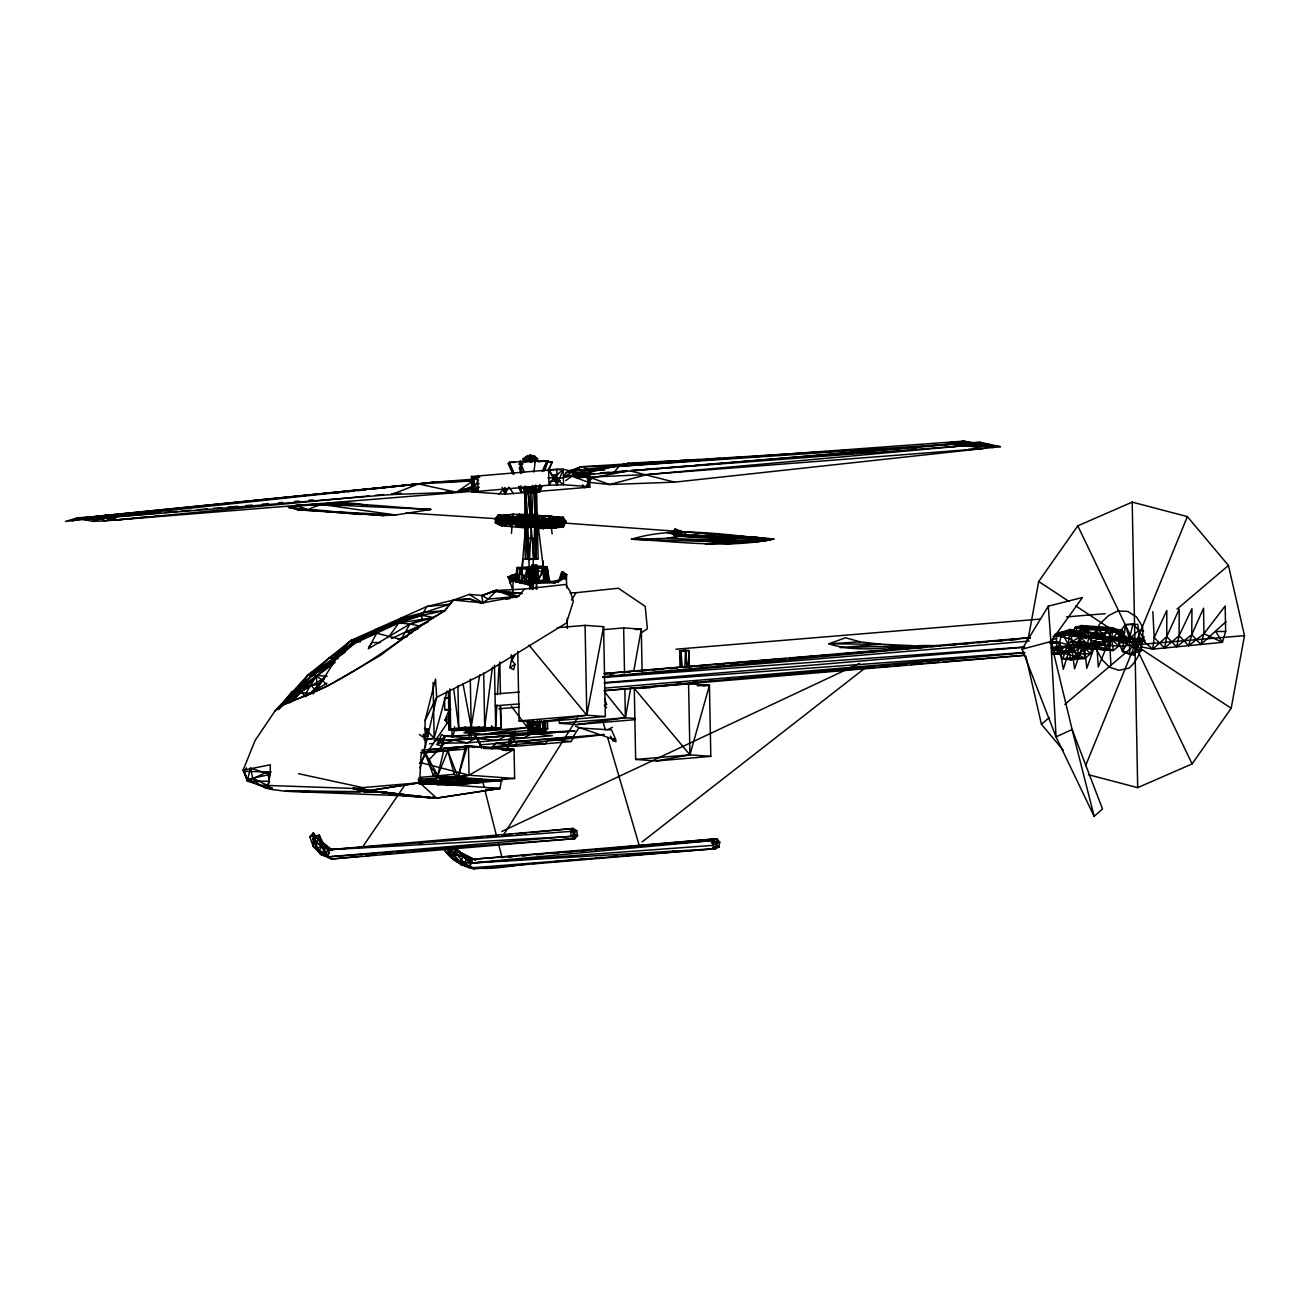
<?xml version="1.0" encoding="UTF-8"?>
<svg xmlns="http://www.w3.org/2000/svg" width="1310" height="1310" viewBox="0 0 1310 1310"><rect width="100%" height="100%" fill="white"/><g stroke="black" fill="none" stroke-linecap="round" stroke-linejoin="round"><path stroke-width="1.5" d="M500.666 706.057L501.091 728.082L499.568 729.146L479.034 730.882L449.15 729.916L449.199 691.336M524.655 486.37L525.261 559.239L535.921 559.321L535.954 485.666M521.527 574.648L525.326 529.076L527.341 524.95L525.752 520.971L520.84 518.17L516.664 520.889L498.651 523.001L495.884 519.055L498.488 514.666L513.176 518.318L521.609 524.115C536.281 524.36 551.215 520.692 566.051 521.38L561.155 526.44L509.639 524.344L503.875 515.288L500.502 516.32L495.409 522.674L500.485 525.343L500.207 515.976L497.767 515.632L495.409 522.674L501.894 525.768L500.207 515.976L495.311 518.957L495.409 522.674L501.894 525.768L526.063 527.979C536.592 519.366 551.166 522.985 563.12 517.286L564.626 521.986L563.365 527.062C547.678 523.312 531.631 528.732 515.812 526.211L515.632 516.811L532.679 515.387L563.12 517.286L566.051 521.38L563.365 527.062L556.095 527.652L553.197 523.001L506.806 519.693L555.948 527.553L561.712 526.44L561.597 520.529L550.331 518.596L535.2 519.071L524.983 521.298L503.089 519.562L496.506 520.889L495.311 518.957L497.767 515.632L513.323 514.322L537.493 514.65L524.606 515.076L535.266 515.158M1176.609 646.862L1179.115 635.661L1191.953 608.659L1191.756 634.679L1200.762 644.471L1203.939 633.729L1203.562 608.184L1191.756 634.679L1176.609 646.862L1166.735 636.627L1166.817 610.493L1154.192 637.626L1152.735 649.138L1141.207 646.878L1140.65 638.772L1152.735 649.138L1222.443 642.342L1225.636 631.502L1225.178 605.99L1203.939 633.729L1188.661 645.666L1179.115 635.661L1179.213 609.15L1166.735 636.627L1164.639 648.008L1154.192 637.626L1152.849 611.639M527.684 487.107L530.779 522.919L530.992 486.583M531.123 462.365L531.156 458.32L534.66 456.257L537.591 458.778L534.971 461.939L525.916 456.993L523.067 459.008L524.442 462.086L534.66 456.257L535.97 461.104L524.442 462.086L525.916 456.993L530.255 455.094L534.66 456.257L526.8 456.388L523.067 459.008L525.457 461.251L531.156 458.32L535.97 461.104M532.089 488.532L532.073 492.625L521.298 492.347L518.842 486.943M511.195 654.738L512.046 660.6L514.994 664.285L513.651 669.737L509.917 667.674L512.079 656.539M512.538 597.622L513.16 580.887L515.894 573.993L508.182 577.006L512.603 589.484M536.216 589.074L536.51 564.839L532.024 565.068L532.433 589.598M362.068 856.118L331.594 859.016L313.106 846.194L313.27 833.029L309.799 836.73L313.106 846.194L320.721 854.366L331.594 859.016L574.893 838.629L577.514 835.731L576.646 830.671L573.174 828.493L328.695 849.731L314.433 842.084L313.27 833.029L319.231 840.136L332.445 850.026M530.599 832.505L573.174 828.493L574.893 838.629L328.106 856.838L319.231 840.136L319.296 835.223L309.799 836.73M680.725 667.199L680.971 650.988L679.677 650.644L680.005 667.003M688.7 666.79L688.945 650.579L685.523 650.333L679.677 650.644L681.478 666.79M525.326 529.076L523.673 523.787L533.006 514.945L557.864 517.172L558.961 527.308L564.626 521.986L561.99 517.777L555.915 518.121L561.712 526.44L539.966 528.438L538.082 525.49L528.11 527.095L515.632 516.811L535.2 519.071L538.082 525.49L543.29 567.033L546.303 570.652L544.714 575.139L542.7 572.503L529.764 566.51L521.789 580.69L549.512 580.903L515.894 582.033L516.795 568.147L517.712 567.525C527.324 568.655 537.297 564.495 547.203 567.066L549.512 580.903L548.693 581.591L526.784 582.819L515.894 582.033L521.789 580.69L522.805 558.78M525.703 486.452L529.486 559.534L533.907 558.502L535.462 485.453M1071.416 635.301L1071.514 631.371L1103.446 628.751M519.579 582.573L519.955 568.622L516.795 568.147L519.579 582.573L545.812 580.363L547.203 567.066L516.795 568.147M545.55 721.106L545.746 730.931L544.485 730.489L544.747 720.811M532.4 569.621L527.963 570.439L531.385 577.972L532.4 569.621L527.963 570.439L525.883 575.991L531.385 577.972L531.09 588.763M513.323 514.322L513.176 518.318L509.639 524.344L499.503 524.901L497.391 519.513L497.767 515.632L500.502 516.32L513.323 514.322L513.815 524.098L509.836 521.134L519.546 514.191L525.752 520.971L535.397 520.152L552.018 525.785L554.048 521.478L551.657 516.271L515.632 516.811L532.859 524.77L544.96 516.255L545.14 525.654L537.739 525.261L537.558 515.714L530.255 524.721L531.074 519.841L528.683 514.633L521.609 524.115L519.546 514.191L513.815 524.098L509.459 514.814L504.284 515.993L498.651 523.001L513.176 518.318L520.84 518.17M684.819 667.347L685.523 650.333L680.971 650.988L682.248 667.314M454.505 726.739L454.586 730.734L495.655 727.279L496.883 704.878M497.44 694.709L499.11 664.186M1084.402 634.171L1084.598 630.274L1087.611 632.91M529.486 559.534L533.596 486.337M508.182 577.006L517.827 579.266L513.16 580.887L508.182 577.006L517.827 579.266L516.648 582L528.258 584.751L520.84 581.165L536.985 583.212L555.194 582.721L549.545 582.131L559.501 579.97L562.989 572.192L566.428 579.626L566.706 574.451L561.695 571.88L558.535 581.706L516.648 582L508.182 577.006L515.894 573.993L517.827 579.266L528.258 584.751L547.105 580.281L555.194 582.721L564.626 577.464L566.706 574.451L558.535 581.706L562.989 572.192L565.773 575.467L561.974 578.087L566.428 579.626L566.788 587.928M500.207 515.976L495.311 518.957L497.292 523.017L500.485 525.343L497.767 515.632L499.503 524.901L504.399 521.904L498.488 514.666L504.399 521.904L509.639 524.344L509.836 521.134M516.697 581.345L517.712 567.525L547.203 567.066L548.693 581.591L516.697 581.345L522.035 568.376L546.286 567.688L548.693 581.591M511.457 533.465L512.194 523.705L511.064 518.809L514.191 519.022L512.194 523.705M332.2 850.599L328.695 849.731L570.538 831.392L577.514 835.731L328.106 856.838L328.695 849.731C325.928 842.019 315.988 840.562 313.27 833.029M527.963 721.401L528.159 731.226L537.198 731.651L542.864 731.389L543.716 721.401M584.833 474.875L589.516 471.764L588.239 486.518L589.811 487.124L589.516 471.764L576.056 473.041M448.429 691.876L449.15 729.916L458.746 727.836L491.496 730.178L491.839 726.117M509.066 740.166L510.13 743.376L512.374 733.551L509.574 735.974M1097.387 633.074L1097.764 629.193L1109.554 639.673L1110.913 665.66M1066.635 646.403L1065.931 653.281L1053.846 654.296M1132.904 624.018L1129.417 638.936L1129.711 654.476L1134.558 654.82L1122.572 651.43L1123.472 642.899L1118.625 642.555L1119.722 631.977L1125.372 624.657L1137.735 624.362L1141.567 650.579L1129.711 654.476L1122.572 651.43L1118.625 642.555L1124.57 632.321L1125.372 624.657L1132.904 624.018L1138.799 630.372L1145.153 641.065L1129.417 638.936L1119.722 631.977L1124.57 632.321L1123.472 638.117L1119.722 631.977M542.979 560.893L543.601 582.246L521.789 580.69M1091.656 642.293L1092.622 645.453L1090.542 653.723L1084.958 658.504L1070.516 659.831L1068.207 644.847L1069.926 629.504L1082.666 633.205M532.4 485.453L531.729 491.168L530.239 491.921L525.588 492.658L522.526 487.517M533.94 472.091L535.282 460.661L552.296 461.873L548.399 471.207M1113.402 650.481L1087.251 643.849L1080.095 637.037L1081.471 625.558L1112.96 627.801L1118.462 631.289L1120.738 638.51L1118.74 646.092L1113.402 650.481L1075.707 647.386L1071.564 641.703L1071.416 633.827L1075.33 627.457L1081.471 625.558L1118.462 631.289L1111.584 639.28L1107.212 649.629L1081.896 648.237L1080.095 637.037L1075.33 627.457L1112.96 627.801L1111.584 639.28L1113.402 650.481L1075.707 647.386L1080.095 637.037L1086.956 629.046L1118.462 631.289L1080.095 637.037L1071.564 641.703L1107.212 649.629L1103.069 643.947L1102.922 636.07L1106.819 629.684L1112.96 627.801M515.894 582.033L517.712 567.525M1107.228 628.456L1111.011 628.161L1123.112 638.543L1122.539 630.421L1111.011 628.161L1109.554 639.673L1098.271 666.905L1096.732 642.85M464.853 727.066L465.525 731.095L484.716 726.919L492.429 667.134M447.987 848.454L452.818 853.694L472.337 859.311L716.914 838.76L715.587 848.683L474.024 868.857C461.333 866.549 450.46 858.82 443.288 848.192C462.348 878.322 499.372 866.598 528.683 863.978M716.914 838.76L713.508 840.447L712.837 845.408L715.587 848.683L718.993 846.997L719.665 842.035L716.914 838.76L639.902 845.621M328.106 856.838L320.721 854.366L319.132 850.403L322.014 846.26L326.468 846.063L328.04 850.026L325.175 854.169L313.106 846.194L314.547 835.976L318.035 838.154L325.175 854.169L331.594 859.016M531.385 577.972L533.35 572.224L527.963 570.439L527.226 575.679L523.984 582.23L520.84 581.165L547.105 580.281L536.985 583.212M479.624 726.837L479.034 730.882L471.207 727.132L458.746 727.836L453.735 689.273M1095.7 643.144L1095.799 648.466L1102.07 659.618L1109.57 667.298L1119.051 670.343L1128.86 668.215C1140.928 657.931 1144.121 641.605 1142.451 626.458L1136.441 616.912L1127.763 611.426L1117.905 610.951L1108.587 615.585L1099.368 624.362L1096.65 632.714M541.194 720.516L539.671 730.26L531.385 731.586L530.042 721.63M479.706 674.928L471.207 727.132L501.091 728.082L500.191 705.779M501.714 778.549L499.994 788.473L436.574 798.15L406.755 795.89L285.04 791.24L272.742 789.553L266.241 788.227L247.606 779.679L243.103 770.231L254.992 740.69L275.018 710.921L308.079 674.896L350.916 640.475L426.798 606.546L453.44 600.095L469.324 594.396L481.998 595.51L496.637 590.466L524.426 589.042L565.576 584.473L570.341 591.661L573.322 601.274L566.526 622.954L484.307 673.389L436.672 697.297L425.046 720.566L425.242 746.995L421.05 754.724L419.658 782.758L436.59 798.101L499.978 788.456L419.675 782.741L352.947 788.44L259.74 785.165L247.361 781.087L243.103 770.231L270.335 764.762L270.204 774.456L267.928 785.623L272.742 789.553L259.74 785.165L252.699 778.14L250.472 768.102L270.204 774.456L252.699 778.14L247.606 779.679L247.361 781.087L269.631 781.251L266.241 788.227L272.3 787.883M630.814 687.553L625.378 717.749L577.055 724.577L559.419 723.317L559.337 719.223M633.696 671.441L641.294 629.16L623.658 627.916L603.664 629.602M1028.252 638.412L1038.683 581.493L1077.786 525.85L1132.2 502.107L1187.351 516.615L1228.453 565.478L1244.5 635.628L1231.187 708.268L1192.1 763.91L1137.686 787.654L1088.43 774.701M543.601 582.246L546.286 567.688L535.577 582.688L529.813 580.248L529.764 566.51M539.032 721.728L537.198 731.651L533.563 730.374L528.159 731.226L545.746 730.931L529.011 730.751L528.519 721.106M557.192 627.719L585.079 625.361L603.599 626.688L586.814 715.211L537.608 722.236L519.087 720.926L517.761 651.496M501.894 525.768L498.766 516.484L506.217 526.08L507.412 519.874L506.037 516.533L498.766 516.484L496.506 520.889L497.292 523.017L506.217 526.08L506.037 516.533L527.93 517.696L544.96 516.255L537.739 525.261L552.018 525.785M278.572 709.66L312.697 675.223L356.582 641.36L329.498 657.685L275.018 710.921L281.683 705.5L315.841 691.156L317.069 684.819L316.25 676.14L354.486 643.456L398.764 622.954L421.918 615.34L444.958 610.591L453.44 600.095L469.504 598.932L481.998 603.288M681.527 535.692L682.33 531.696L675.076 528.962L672.226 533.088L675.223 536.707L681.527 535.692L666.823 538.361L631.486 539.229C678.072 525.015 726.395 535.856 773.735 539.016C726.952 548.874 678.629 541.456 631.486 539.229L740.248 542.504L759.554 541.374L737.415 542.373M528.536 721.548L527.324 727.443L484.307 734.222L463.969 732.781L527.324 727.443L547.645 728.884L547.498 720.729M518.94 486.321L521.167 491.839L532.073 492.625L539.818 491.741L541.063 486.01M544.387 470.732L546.041 463.101L543.814 470.88M425.242 746.995L436.672 697.297L435.526 679.12L425.046 720.566M503.089 749.942L513.225 749.091L467.392 745.881L464.379 749.173L443.632 751.056L437.638 775.798L435.493 779.696L418.873 781.104C446.022 788.522 474.662 782.086 502.238 780.613L437.638 775.798L420.674 777.338M247.606 779.679L250.472 768.102M530.288 461.759L531.156 458.32L526.8 456.388L525.457 461.251M338.078 658.684L329.498 657.685L335.376 659.798L312.173 675.518L352.701 641.966L376.625 633.205L389.119 636.431L398.764 622.954L399.861 618.631L424.342 612.49L449.297 604.287L453.44 600.095L469.504 598.932L482.047 603.32M452.638 737.268L454.701 729.441M1081.471 625.558L1086.956 629.046L1089.249 636.267L1087.251 643.849L1081.896 648.237M481.425 746.716L477.708 738.234L444.974 736.236L443.861 740.346L440.799 740.707L444.974 736.236L574.779 730.947L440.799 740.707M447.152 691.009L434.15 738.136L424.26 739.626M697.247 685.785L709.447 685.277L689.944 754.871L656.506 760.946L635.645 759.456L634.286 688.389L688.585 683.804L709.447 685.277L710.806 756.361L656.506 760.946M1052.257 654.165L1065.931 653.281L1074.184 651.316L1083.075 646.256L1084.958 658.504L1078.507 657.554L1070.516 659.831L1062.639 658.668L1057.383 651.021L1062.132 631.993L1069.926 629.504L1080.996 633.893M1188.661 645.666L1191.756 634.679M533.006 514.945L530.255 524.721L535.397 520.152L533.006 514.945L541.881 522.117L551.657 516.271L563.185 522.133L561.155 526.44L558.961 527.308L561.99 517.777L557.864 517.172L545.14 525.654M539.917 484.487L537.689 492.265L521.167 491.839L520.938 485.732M1136.883 644.553L1139.094 636.775M506.577 488.679L504.989 494.197L471.813 491.905L471.518 476.529L556.783 469.291L563.284 469.406L585.75 473.892M474.58 747.47L467.392 745.881L458.074 777.272L439.898 779.335L423.621 749.942M1070.09 646.894L1063.311 669.344L1059.332 646.207M587.273 478.854L589.516 471.764M419.97 768.004L424.866 752.546L430.81 751.236M313.106 846.194L314.433 842.084L319.231 840.136M329.465 853.612L328.04 850.026L321.392 846.424L313.286 838.891L314.547 835.976L316.578 848.356L321.392 846.424L322.719 842.314L319.296 835.223L318.035 838.154L313.286 838.891L316.578 848.356L320.721 854.366L325.175 854.169M506.315 750.876L512.39 732.437M441.65 746.012L444.974 736.236L441.552 734.55L437.098 744.538L441.65 746.012L443.124 742.246M519.038 486.731L521.298 492.347L530.239 491.921L537.46 491.316L539.442 485.617M544.731 470.405L548.038 460.907L537.935 461.759M1082.633 645.814L1074.56 668.837L1071.727 647.107M1095.946 642.67L1086.776 668.313L1084.402 646.026M1140.306 640.721L1136.72 650.235L1129.711 654.476M590.286 476.512L588.108 482.227L570.014 475.448L563.971 476.856L565.871 472.714L581.198 466.753L826.626 451.557M468.98 747.306L465.672 746.422L449.068 747.83L437.638 775.798L433.594 776.175L424.866 752.546L420.919 752.333M538.606 580.117L544.059 566.591L519.955 568.622L526.784 582.819L538.606 580.117L537.673 566.379L526.342 568.818L519.955 568.622M1071.94 640.279L1068.207 644.847L1062.639 658.668L1078.507 657.554L1083.075 646.256L1090.542 653.723L1077.295 653.985L1070.516 659.831M1085.613 765.597L1187.351 516.615M513.815 520.496L526.063 527.979L537.526 525.867L540.244 522.002L546.139 518.842L557.913 526.751L561.597 520.529L557.798 520.856L546.319 528.372L550.331 518.596L555.915 518.121L556.095 527.652L539.966 528.438C534.513 521.495 524.36 522.936 517.843 517.385L513.815 520.496L510.54 526.374L507.412 519.874L510.36 516.844L518.023 526.915L528.11 527.095L532.859 524.77L532.679 515.387M504.284 515.993L499.503 524.901L503.875 515.288L504.399 521.904M530.239 491.921L539.818 491.741L542.16 486.141M449.428 709.447L444.925 720.074L449.281 724.807M507.265 749.091L515.076 730.947M478.003 480.131L476.103 484.274L479.133 483.57M535.561 485.24L532.073 492.625L529.289 487.287M543.421 468.636L545.173 464.935M675.78 460.727L628.931 463.167L572.077 476.382L575.024 470.175L581.198 466.753L618.926 466.327L969.171 442.845L980.24 442.322L1000.381 446.661L674.535 482.162L609.608 484.536L588.108 482.227L592.578 477.659L627.343 471.076L563.971 476.856L575.024 470.175L618.926 466.327L963.571 441.142L973.477 442.813L980.24 442.322L978.832 444.45L647.156 474.564L577.153 477.675L569.834 470.421L604.581 470.126M558.961 527.308L557.864 517.172L563.185 522.133L563.12 517.286M419.38 734.55L423.719 737.465L428.272 729.179L424.604 728.737M512.046 660.6L514.945 654.771M524.59 487.369L525.294 491.381L537.46 491.316L540.08 486.125M547.924 470.536L552.296 461.873L546.172 462.021M532.941 523.476L535.2 519.071L542.848 524.802L543.388 528.732L561.597 520.529L555.948 527.553L550.511 528.126L550.331 518.596M508.64 487.156L504.989 494.197L589.811 487.124L586.602 484.815M534.611 485.83L531.729 491.168L530.255 487.435M542.274 471.584L548.038 460.907M550.511 528.126L555.915 518.121M246.378 767.84L244.495 771.312L247.361 781.087L267.404 771.967L271.285 771.917M566.051 521.38L556.095 527.652L561.99 517.777L556.095 527.652L561.548 524.819L563.365 527.062M1143.646 630.716L1138.799 630.372L1129.417 638.936L1122.572 651.43L1127.402 651.774M474.024 868.857L464.493 863.094L450.837 857.297L452.818 853.694L456.764 850.436L475.71 860.244L451.164 848.127M456.306 848.159L458.713 850.779L456.748 854.382L452.801 857.641L447.561 848.094M466.163 855.659L467.031 858.541L464.493 863.094L461.087 864.78L460.219 861.898L462.758 857.346L466.163 855.659L472.108 860.997M529.813 580.248L537.673 566.379M278.097 709.218L291.819 691.844L299.63 689.813L304.346 695.79L316.25 676.14L322.669 680.267L327.369 686.112L380.571 655.327L419.626 625.902L444.958 610.591L449.297 604.287L426.798 606.546L421.918 615.34L399.321 620.793L375.397 629.553L376.625 633.205L368.339 648.794L409.883 624.084L421.885 619.433L433.594 617.518L444.958 610.591L424.342 612.49L399.321 620.793L352.701 641.966M506.806 519.693L553.197 523.591L555.8 519.202L564.626 521.986L537.526 525.867L543.388 528.732L546.581 521.969L546.139 518.842L555.8 519.202M571.553 600.062L576.023 592.709L618.353 588.223L645.208 606.383L647.369 628.702L640.705 633.238M1094.161 816.376L1072.12 729.523L1056.04 736.875L1022.095 649.203L1048.295 606.17L1082.469 597.491L1050.882 641.523L1056.04 736.875L1094.161 816.376L1102.496 808.958L1072.12 729.523L1050.882 641.523L1048.295 606.17M275.018 710.921L281.683 705.5L292.965 700.572L301.709 691.172L311.06 685.032L315.841 691.156L335.376 659.798M565.691 480.623L576.4 473.057L589.68 478.69L587.617 474.269L588.239 486.518L563.578 484.766L563.284 469.406L553.95 477.266L548.972 485.191L471.813 491.905M503.482 835.076L577.563 717.798M573.633 736.007L578.791 727.934L611.524 729.932L615.995 740.117L575.368 726.264M1052.438 654.492L1057.907 645.994M535.2 519.071L539.966 528.438L546.139 518.842L546.319 528.372M461.087 864.78L452.818 853.694L460.219 861.898L469.815 863.159L715.587 848.683L470.65 867.924L469.815 863.159L472.337 859.311L713.508 840.447L718.993 846.997L712.918 847.537M570.963 741.591L574.255 736.597L495.95 743.196L492.724 746.536L515.321 746.291L570.963 741.591L548.153 738.791L545.517 743.736L517.155 741.411L515.321 746.291L495.95 743.196M362.133 847.619L404.708 785.361M419.658 763.484L449.576 719.73M435.117 772.114L433.217 774.898L436.623 776.502L435.117 772.114L430.662 767.251L429.402 759.423L444.794 743.13L454.111 740.216L532.417 733.616L552.296 735.712L467.392 742.868L444.794 743.13M513.16 580.887L511.702 575.303L513.16 580.887L509.574 582.803L515.894 573.993M693.792 535.626L675.223 536.707L678.089 532.581L682.33 531.696L773.735 539.016L765.269 540.899L705.206 543.83L723.317 543.011M345.005 652.282L308.079 674.896L295.421 692.45L334.983 662.451M368.781 647.206L372.22 642.473L380.195 642.653M308.079 674.896L316.25 676.14L278.244 708.366L295.716 690.828L308.079 674.896L327.14 676.238M599.816 473.221L614.095 472.402L618.926 466.327M524.426 589.042L518.514 596.279L482.719 602.878L453.44 600.095M527.93 517.696L524.983 521.298L526.063 527.979L538.082 525.49L527.93 517.696L528.11 527.095L526.063 527.979M1053.535 650.038L1061.591 649.367L1063.753 646.812M516.664 520.889L513.815 524.098L524.36 514.322L531.074 519.841L527.341 524.95L523.673 523.787L528.683 514.633L535.397 520.152M573.174 828.493L570.538 831.392L571.406 836.451L574.893 838.629M576.646 830.671L570.538 831.31L576.646 830.671L571.406 836.451L328.695 849.731M513.127 474.351L508.231 463.56L509.295 462.381L535.282 460.661L531.663 461.841M290.001 702.897L317.331 675.534M477.822 488.041L456.437 492.183L418.529 483.963L98.741 516.107L72.279 520.578L77.552 517.827L104.8 515.927L96.662 516.713L92.322 521.364L77.552 517.827L65.5 521.413L418.529 483.963L473.107 480.868L456.437 492.183L391.51 494.541L83.627 519.464L98.741 516.107L436.508 481.982L474.302 479.149M437.098 744.538L444.974 736.236M479.28 487.124L474.351 492.298L471.518 476.529L479.738 477.331M499.012 494.05L505.169 487.598M301.709 691.172L316.25 676.14L295.716 690.828M482.719 602.878L481.998 595.51L488.253 599.096L518.514 596.279L496.637 590.466L488.253 599.096L482.719 602.878L469.324 594.396M1068.731 634.236L1071.514 631.371L1076.181 635.35M305.214 696.691L310.061 693.481L324.29 679.12M304.559 509.623L288.527 507.314L295.847 505.48L321.687 504.481L395.571 515.01L297.861 509.819L383.273 515.55L395.571 515.01L430.826 509.426C383.863 507.085 335.245 499.044 288.527 507.314L297.861 509.819L302.364 507.592M450.231 714.851L444.925 720.074L450.263 719.616M1080.586 634.138L1084.598 630.274M1226.094 621.628L1200.762 644.471M1054.255 636.431L1058.464 632.517L1071.514 631.371M1093.637 633.025L1097.764 629.193M1152.735 649.138L1166.735 636.627M1100.924 637.037L1111.011 628.161M724.528 544.19L773.735 539.016L764.467 539.573L687.783 535.462L682.33 531.696L677.27 530.583L672.226 533.088L677.368 536.052L682.33 531.696L686.325 532.433M281.683 705.5L299.63 689.813L292.965 700.572C345.201 682.526 388.284 647.68 433.594 617.518L421.918 615.34L421.885 619.433L398.764 622.954L350.916 640.475L332.429 658.733L354.486 643.456L350.916 640.475L360.365 641.949M1164.639 648.008L1179.115 635.661M286.694 703.503L299.024 693.039L325.486 677.237M1063.262 750.237L1041.417 724.266L1049.212 717.651M1064.801 704.42L1144.285 636.938M1177.019 609.15L1228.453 565.478M322.669 680.267L317.069 684.819L311.06 685.032M1000.381 446.661L978.832 444.45L948.604 444.286L951.306 442.191L967.026 445.531L993.602 447.496L963.571 441.142L960.951 443.238L614.095 472.402M642.129 841.904L863.765 669.066M542.848 524.802L546.581 521.969L553.197 523.591M472.566 738.414L475.89 735.876L481.556 748.026L475.89 735.876M537.739 525.261L541.881 522.117L537.558 515.714M1070.745 647.942L1090.935 644.029L1104.854 633.582L1105.083 645.044L1070.745 647.942L1056.597 646.927L1056.384 635.481L1066.487 635.088M675.223 536.707L682.33 531.696L532.073 520.692M558.535 581.706L564.626 577.464L561.974 578.087L562.989 572.192L566.428 579.626M509.917 667.674L514.994 664.285M544.96 516.255L528.11 527.095L517.843 517.385L518.023 526.915L510.36 516.844L510.54 526.374L506.037 516.533L497.292 523.017M425.603 730.849L428.272 729.179M310.061 693.481L326.878 683.149M312.697 675.223L334.705 661.959M517.827 579.266L514.257 581.411L512.554 578.84M495.884 519.055L500.502 516.32L500.617 522.215L495.884 519.055L501.255 518.613M360.07 791.862L285.04 791.24L379.081 791.617M437.131 785.001L514.633 778.451L514.077 749.467L469.046 775.209L436.721 783.969M1070.581 647.14L1078.507 657.554L1057.383 651.021L1068.207 644.847L1079.833 643.865L1077.295 653.985L1084.958 658.504M1091.263 643.095L1103.069 643.947L1111.584 639.28L1120.738 638.51L1089.249 636.267M586.274 474.973L583.572 476.414L583.556 471.387L576.4 473.057M546.303 570.652L542.7 572.503L541.554 568.278L526.342 568.818L526.784 582.819L534.251 568.704L535.577 582.688M525.883 575.991L533.35 572.224L531.516 574.5L525.883 575.991L531.516 574.5L540.719 581.673L547.105 580.281M711.526 842.641L719.665 842.035L712.837 845.408L469.815 863.159L453.981 847.57M607.594 729.719L612.425 727.361M532.417 733.616L523.05 738.185L506.315 735.811L497.603 740.33L475.317 738.431L467.392 742.868L454.111 740.216M501.812 831.49L859.507 663.45M391.461 638.494L428.55 621.66M518.842 596.017L515.387 597.589L495.868 590.417L481.998 595.51L495.868 590.417L522.019 593.446M577.153 477.675L592.447 470.814L615.487 465.983M315.841 691.156L327.369 686.112M747.404 539.425L752.775 537.1L770.182 539.982L757.966 537.395L729.883 536.625M1099.467 635.841L1104.854 633.582L1090.722 632.583L1054.288 635.448M418.529 483.963L391.51 494.541L401.204 493.215M581.198 466.753L565.871 472.714L575.024 470.175M367.095 505.3C347.396 502.058 326.436 500.043 308.112 509.688L288.527 507.314L292.474 507.199M425.275 736.875L428.386 735.712L426.782 732.192M510.13 743.376L514.814 741.624L512.374 733.551L509.967 743.163L514.814 741.624L512.243 734.926M114.412 517.434L102.147 518.482L92.322 521.364L104.866 520.954L114.412 517.434L86.935 517.172L72.279 520.578M448.495 491.905L456.437 492.183L475.317 485.29M1118.625 642.555L1129.417 638.936L1136.72 650.235L1141.567 650.579M508.804 739.544L511.817 738.611L514.814 741.624M1051.16 640.033L1056.941 638.248M1064.637 635.874L1070.401 634.089L1065.538 632.501L1057.481 633.172M477.708 475.825L478.003 491.184L474.351 492.298L474.056 476.922L478.51 480.099M96.662 516.713L85.527 519.906L86.935 517.172L119.112 514.486L98.741 516.107L104.751 515.829M433.594 617.518L409.883 624.084L398.764 622.954M456.437 492.183L473.238 487.729M1022.095 649.203L1050.882 641.523M417.841 628.882L406.296 631.764L411.651 633.025M397.667 638.969L407.344 636.627M528.831 515.387L533.268 514.355M525.212 486.239L527.471 558.715L535.921 559.321L538.132 558.797L525.261 559.239L538.132 558.797L536.51 485.535M421.1 752.89L447.676 750.466L467.392 745.881M1051.209 647.893L1056.908 646.6M447.463 785.329L481.703 782.365L458.074 777.272L454.341 774.275L447.676 750.466L453.08 749.255M462.086 747.224L465.672 746.422L458.074 777.272L447.676 750.466M572.077 476.382L591.432 473.549M436.738 749.926L444.663 748.19L454.423 748.337M308.603 790.569L303.249 791.731L299.515 790.7M496.637 590.466L492.233 591.416L522.068 593.545M623.167 464.379L628.931 463.167M963.571 441.142L948.604 444.286L973.477 442.813L951.306 442.191M559.19 526.817L561.155 526.44L557.864 517.172M363.885 513.782L360.348 514.453L312.533 510.31M506.184 599.309L509.852 598.621M763.714 538.115L687.783 535.462L701.947 533.399L763.714 538.115L764.467 539.573L754.249 541.325L666.823 538.361L740.248 542.504L736.253 541.75M1055.975 634.122L1065.538 632.501L1061.329 635.808L1053.273 636.48M296.142 506.331L292.081 506.086L309.422 505.234L295.847 505.48L308.112 509.688L383.273 515.55L389.561 514.552L385.418 514.895M1120.738 638.51L1087.251 643.849L1118.74 646.092L1111.584 639.28L1106.819 629.684L1075.33 627.457L1111.584 639.28M563.971 476.856L593.708 473.581M519.087 463.953L522.674 463.445M484.209 748.174L604.008 734.664M335.229 493.133L339.274 492.691M347.379 491.79L351.424 491.348M357.499 490.677L365.605 489.793M369.666 489.334L377.755 488.45M381.816 488.008L436.508 481.982L473.107 480.868M860.031 641.818L828.87 643.832L880.582 644.209L840.07 647.631L912.481 645.633L880.582 644.209L860.031 641.818L845.507 637.757L828.87 643.832C864.797 655.36 903.31 642.964 940.253 646.026M1052.421 653.641L1074.184 651.316L1074.085 646.158M118.948 514.617L110.793 515.452L118.932 514.846M123.009 514.191L131.147 513.356M135.225 512.931L145.41 511.883M149.471 511.473L157.626 510.638M161.687 510.212L182.041 508.133M186.118 507.707L196.303 506.659M200.364 506.25L208.519 505.414M212.58 504.989L436.508 481.982L444.516 482.096M502.86 749.746L506.839 749.353M135.503 518.056L104.866 520.954L99.937 518.4M139.581 517.646L147.719 516.811M155.841 515.993L159.918 515.583M445.826 785.378L455.831 784.395M369.354 495.9L117.212 519.906L100.395 517.286M375.446 495.311L383.584 494.541M391.723 493.772L397.814 493.182M110.449 516.5L117.212 519.906L475.759 491.07M419.085 843.001L423.146 842.625M433.283 841.659L437.343 841.282M447.48 840.332L453.555 839.759M461.66 838.99L467.752 838.416M475.858 837.663L481.933 837.09M488.024 836.517L498.16 835.551M502.205 835.174L512.341 834.224M516.402 833.831L526.538 832.882M366.145 855.741L376.298 854.775M382.405 854.202L390.527 853.432M396.619 852.859L404.757 852.09M412.879 851.32L416.957 850.927M469.815 863.159L713.508 840.447M711.559 842.805L719.665 842.035M602.895 676.762L1030.249 637.708M604.188 690.599L1024.698 652.773L604.516 688.127M454.341 774.275L437.638 775.798L443.304 776.437M508.149 857.346L512.194 856.986M522.33 856.085L526.391 855.725M536.527 854.824L542.602 854.284M552.738 853.383L558.813 852.843M566.919 852.122L575.041 851.402M581.116 850.861L589.222 850.124M595.297 849.584L605.433 848.683M611.524 848.143L619.63 847.423M625.705 846.882L635.841 845.982M532.744 863.617L542.864 862.717M548.939 862.176L559.059 861.26M563.103 860.899L573.223 859.999M579.298 859.458L587.404 858.738M595.493 858.017L601.568 857.477M611.688 856.576L617.763 856.036M625.869 855.299L631.944 854.759M642.064 853.858L646.108 853.498M672.423 851.156L676.484 850.796M83.627 519.464L144.542 514.257M148.603 513.913L160.786 512.865M164.847 512.521L177.03 511.473M181.091 511.129L191.244 510.261M197.335 509.737L207.488 508.869M213.579 508.345L221.701 507.658M227.793 507.134L237.945 506.266M246.067 505.578L252.159 505.054M262.311 504.186L268.403 503.662M278.555 502.794L282.616 502.45M294.799 501.402L298.86 501.059M309.013 500.191L313.074 499.847M423.376 783.953L481.343 779.057M551.723 475.104L557.798 474.58M547.858 477.773L563.431 477.937M550.216 481.409L560.369 480.557M515.812 526.211L532.859 524.77M672.226 533.088L678.089 532.581L675.076 528.962L677.27 530.583L677.368 536.052L754.249 541.325L765.269 540.899L752.775 537.1M637.299 629.504L641.294 629.16L642.129 672.046M1030.233 637.61L603.992 673.569L785.509 658.537M789.586 658.209L816.097 655.999M820.175 655.671L832.407 654.656M836.484 654.312L848.733 653.297M852.81 652.953L862.995 652.102M867.073 651.774L879.321 650.759M883.399 650.415L893.6 649.563M899.708 649.056L909.91 648.221M913.987 647.877L926.219 646.862M930.297 646.518L940.498 645.666M946.622 645.159L956.824 644.323L948.669 645.126M962.932 643.816L973.133 642.964M977.211 642.62L987.413 641.785M993.52 641.278L1003.722 640.426L995.567 641.163M1009.846 639.919L1018.001 639.231L1009.846 639.968M606.039 674.028L614.193 673.34M622.348 672.652L630.519 671.965M636.627 671.457L646.829 670.589M652.953 670.081L663.138 669.213M669.263 668.706L677.417 668.018M683.542 667.494L691.696 666.806M699.851 666.119L708.006 665.431M716.161 664.743L724.332 664.055M730.44 663.531L738.594 662.844M746.765 662.156L754.92 661.468M761.028 660.96L771.23 660.093M777.354 659.585L785.509 658.897M793.663 658.209L801.818 657.522M807.942 656.998L816.097 656.31M824.252 655.622L832.423 654.934M838.531 654.427L848.733 653.559M854.84 653.035L863.012 652.347M871.166 651.659L879.321 650.972M885.445 650.464L893.6 649.776M901.755 649.089L909.91 648.401M916.034 647.877L926.236 647.025M932.343 646.501L940.498 645.814M962.932 643.931L973.133 643.063M979.258 642.555L987.413 641.851M1070.663 635.989L1134.575 638.035L1070.663 635.989L1132.855 642.342M1090.722 634.777L1104.854 633.582L1090.722 634.138M602.96 677.008L1029.201 641.048M1049.703 643.308L1059.774 642.457L1068.207 644.847L1077.295 653.985L1092.622 645.453L1088.79 645.764M604.401 682.641L1024.535 647.206M1142.713 638.281L1118.937 640.295L1140.895 650.611M1056.597 646.927L1090.935 644.029L1090.722 632.583M1118.707 646.239L1244.5 635.628M604.319 690.779L1024.436 655.327M703.404 685.801L709.447 685.277M519.087 720.926L586.814 715.211L605.335 716.521L603.599 626.688M537.608 722.236L605.335 716.521M559.419 723.317L625.378 717.749L635.186 718.453M577.055 724.577L635.039 719.681M424.096 738.987L444.139 738.742M484.307 734.222L547.645 728.884M434.265 740.74L444.188 739.904M429.582 743.802L433.544 743.458M437.507 743.13L443.468 742.623M480.672 744.833L604.041 734.419M421.574 750.188L468.489 746.225L514.077 749.467L507.969 749.991M635.645 759.456L689.944 754.871L710.806 756.361M418.054 779.515L469.046 775.209L514.633 778.451M571.438 836.239L577.514 835.731M641.491 469.717L631.305 470.552L967.026 445.531L982.254 448.609L647.156 474.564L609.608 484.536L581.476 474.285L570.014 475.448L592.578 477.659M645.568 469.373L657.784 468.374M661.845 468.047L674.06 467.048M678.138 466.72L690.354 465.721M694.431 465.377L957.07 443.893L946.884 444.499M675.944 649.22L1040.107 619.09M1066.553 616.895L1105.198 613.686M677.09 683.509L681.151 683.181M693.334 682.183L697.395 681.855M709.594 680.856L713.655 680.529M725.855 679.546L729.916 679.219M740.068 678.383L746.16 677.892M756.328 677.057L762.42 676.566M770.542 675.911L778.68 675.24M786.802 674.584L794.924 673.929M803.063 673.258L811.185 672.603M817.276 672.112L825.398 671.441M833.537 670.785L841.659 670.13M849.781 669.459L857.919 668.804M866.041 668.149L874.163 667.478M880.271 666.986L890.423 666.168M894.484 665.824L906.684 664.841M910.745 664.514L922.928 663.515M926.989 663.188L939.188 662.189M943.249 661.861L1024.518 655.262M483.57 748.452L513.225 749.091M127.086 514.191L131.147 513.864M131.344 513.52L123.189 514.175L131.295 513.536M424.866 752.546L443.632 751.056M450.689 710.118L444.745 709.692L444.516 697.886L448.56 697.559M495.049 693.956L519.317 692.073M444.745 709.692L450.804 709.218M495.278 705.779L519.546 703.896M498.897 708.743L519.104 707.171M485.732 789.57L499.994 788.473L489.842 788.636M601.388 472.795L609.363 472.206M615.34 471.747L625.296 471.01M610.051 674.028L614.128 673.717M604.418 683.1L1024.633 652.462M712.886 847.455L718.993 846.997M602.928 677.45L1024.551 647.009M445.875 740.199L574.779 730.947M978.832 444.45L988.198 443.795M834.535 454.717L838.613 454.423M848.814 453.718L852.892 453.44M865.108 452.589L869.185 452.31M952.763 446.514L967.026 445.531L956.84 446.055M536.904 730.964L544.485 730.489L544.289 720.664M312.926 505.021L321.687 504.481L430.826 509.426L422.884 509.361M473.729 738.48L477.708 738.234M830.704 451.311L844.966 450.476M853.121 450.001L863.306 449.412M875.538 448.691L881.663 448.331M968.024 449.428L982.254 448.609M679.841 460.514L698.181 459.548M706.319 459.122L720.582 458.385M730.767 457.845L742.983 457.206M755.199 456.568L765.384 456.044M781.677 455.192L785.754 454.979M895.745 449.248L899.806 449.035M912.038 448.397L916.099 448.184M635.186 629.471L641.294 629.16M419.233 784.051L460.842 784.231L426.192 778.697M650.53 687.717L634.286 688.389L689.944 754.871L688.585 683.804M1076.574 634.679L1080.619 634.531M449.15 729.916L501.091 728.082M524.606 515.076L537.493 514.65M501.976 749.828L514.077 749.467M569.948 592.873L576.023 592.709M1054.812 634.515L1070.401 634.089M889.31 648.204L925.646 647.353M302.381 504.956L357.09 503.924M531.745 720.68L533.563 730.374L544.485 730.489M376.314 790.601L368.208 790.732L352.947 788.44L366.243 791.96L386.434 792.075L382.749 791.846L396.701 793.598M519.153 464.182L522.886 464.133M461.022 489.449L475.35 489.416M513.798 473.614L509.295 462.381L514.912 462.397M1225.636 631.502L1215.713 631.469L1222.443 642.342L1203.939 633.729M499.568 729.146L450.673 728.868L449.903 688.814M364.131 791.895L386.434 792.075M1051.619 642.473L1057.727 642.539M680.971 650.988L688.945 650.579L689.273 666.954M502.238 780.613L439.898 779.335L448.036 781.874L481.703 782.365M1057.383 651.021L1074.184 651.316L1066.176 646.403M297.861 509.819L303.904 509.967M313.991 510.229L324.078 510.491M520.84 581.165L540.719 581.673L523.984 582.23L536.871 578.349L527.226 575.679L529.109 569.948L531.516 574.5L527.963 570.439M418.873 781.104L476.66 782.627M419.364 783.429L427.191 783.626L422.049 780.662M705.828 535.954L715.85 536.232M439.521 749.975L428.059 749.598L448.233 748.714M449.068 747.83L454.799 748.01M298.582 509.115L304.575 509.312M677.368 536.052L764.467 539.573M1051.701 652.724L1065.931 653.281L1061.591 649.367L1059.774 642.457L1050.227 641.098M313.745 693.629L291.819 691.844M1051.766 650.071L1074.184 651.316M321.687 504.481L325.764 504.743M331.872 505.12L340.043 505.644M406.149 512.865L529.093 520.791M1080.095 637.037L1071.416 633.827L1087.169 634.941M1091.099 635.219L1102.922 636.07M1064.457 636.054L1056.384 635.481L1071.744 639.28M1071.564 641.703L1087.316 642.817M444.516 697.886L448.478 698.164M424.505 796.889L436.426 798.298L406.608 796.038L352.996 788.423L366.243 791.96M1080.422 633.418L1062.132 631.993L1068.207 644.847M419.298 782.791L427.191 783.626L418.087 782.07M418.758 777.878L422.475 778.287M368.044 790.929L436.426 798.298M366.898 790.389L352.996 788.423L368.732 790.143M1074.298 635.678L1132.822 642.293M447.07 776.863L469.013 780.105L455.291 778.222M352.996 788.423L368.896 790.29M400.68 794.057L404.643 794.531M412.584 795.465L420.543 796.414M523.934 461.726L519.972 461.235L520.447 473.483M432.464 779.777L448.036 781.874L442.845 778.828M1051.586 648.008L1061.591 649.367M688.831 535.43L667.085 532.433L680.43 536.412M734.32 541.685L740.248 542.504M371.09 505.84L375.086 506.397M376.822 791.813L406.755 795.89M537.46 491.316L539.818 491.741M706.303 536.167L714.294 537.657M419.626 625.902L409.883 624.084L401.155 639.46L389.119 636.431M395.669 793.811L391.968 793.123L395.604 793.876M486.337 747.568L492.347 748.763M631.256 471.142L674.535 482.162M298.533 773.686L361.445 787.343L368.126 790.732L436.59 798.101L432.84 796.938M495.868 590.417L504.366 592.333M1072.775 634.515L1062.132 631.993L1065.112 634.679M1079.424 641.179L1090.935 644.029M446.006 491.905L451.737 493.362M420.101 762.469L469.046 775.209L468.489 746.225M1071.416 633.827L1086.317 638.576M1090.035 639.771L1103.069 643.947M584.948 468.096L592.447 470.814M379.753 514.044L383.273 515.55M1051.717 641.081L1057.17 643.488M252.699 778.14L267.928 785.623M558.551 523.149L561.548 524.819L555.948 527.553L553.197 523.001M460.219 861.898L470.65 867.924M478.068 480.377L471.518 476.529L478.003 491.184M425.668 734.108L428.386 735.712M1038.683 581.493L1069.075 601.503M1075.837 605.957L1231.187 708.268M1069.926 629.504L1076.918 634.204M471.796 861.767L458.713 850.779M554.048 521.478L561.155 526.44M583.556 471.387L586.258 473.303M498.766 516.484L503.089 519.562L506.217 526.08M553.95 477.266L563.578 484.766L548.972 485.191L548.677 469.832L563.284 469.406L557.077 484.651L548.677 469.832L553.95 477.266L557.077 484.651L556.783 469.291M243.103 770.231L244.495 771.312L267.404 771.967L269.172 779.384M449.576 848.749L456.748 854.382L464.493 863.094M1062.721 636.054L1058.464 632.517L1058.644 636.431M497.391 519.513L500.617 522.215M102.147 518.482L104.866 520.954M424.342 728.098L434.15 738.136L433.086 682.526M604.319 705.058L606.628 707.826M528.945 645.109L586.814 715.211L585.079 625.361M604.942 692.302L625.378 717.749L624.837 689.158M326.468 846.063L329.923 850.37M511.342 706.221L527.324 727.443L527.193 721.319M613.866 738.676L615.962 741.657L612.965 740.92L610.657 736.122M322.719 842.314L328.04 850.026M471.027 864.436L467.031 858.541L456.748 854.382L453.735 847.816M582.508 484.831L584.457 487.729M509.59 487.909L513.487 493.706M508.231 463.56L514.371 473.827M314.433 842.084L319.132 850.403M519.137 467.752L521.904 473.074M1077.786 525.85L1192.1 763.91M446.317 847.472L450.837 857.297M502.205 487.304L504.989 494.197L504.89 488.433M509.295 462.381L513.749 473.434M524.377 472.468L519.972 461.235L521.757 471.289M604.647 699.082L606.792 704.829M602.518 720.205L605.384 729.981M607.676 737.792L639.706 847.128M523.934 486.96L525.588 492.658M1125.372 624.657L1129.417 638.936M470.257 732.405L471.747 738.283M482.195 779.45L484.176 787.294M485.175 791.224L496.621 836.32M498.602 844.164L502.09 857.886M537.297 720.467L539.671 730.26L539.474 720.434M534.938 721.794L537.198 731.651L537.018 721.826M1025.812 656.064L1041.417 724.266M478.216 726.886L479.034 730.882L478.952 726.87M462.954 683.509L471.207 727.132L470.29 679.071M319.296 835.223L321.392 846.424M543.29 567.033L544.714 575.139M423.212 734.157L423.719 737.465M540.244 522.002L539.785 518.907L539.966 528.438M1051.799 640.754L1052.618 646.665M544.059 566.591L545.812 580.363M550.216 518.105L552.132 533.989M687.423 667.216L685.523 650.333L686.8 666.659M527.75 487.598L533.907 558.502M532.024 565.068L533.023 589.303M529.813 589.14L528.225 538.263L533.105 538.263L533.366 589.156M525.998 487.647L527.471 558.715M1132.2 502.107L1137.686 787.654M623.658 627.916L624.526 672.832M557.798 520.856L557.913 526.751M542.684 721.564L542.864 731.389M533.366 720.549L533.563 730.374M531.205 721.761L531.385 731.586M528.831 720.926L529.011 730.751M509.459 514.814L509.639 524.344M499.814 662.008L500.436 694.054M494.459 665.202L495.655 727.279M491.414 726.166L491.496 730.178M483.685 672.865L484.716 726.919M469.111 732.454L469.226 738.447M465.443 727.083L465.525 731.095M457.943 685.785L458.746 727.836M451.934 729.244L452.097 737.235M530.239 487.255L530.779 522.919M567.23 618.369L567.361 628.522M536.51 564.839L536.822 589.107M535.2 486.288L535.921 559.321M524.36 514.322L521.609 524.115L525.752 520.971L524.36 514.322M537.591 458.778L534.971 461.939L533.776 456.879L530.255 455.094L525.916 456.993L533.776 456.879L537.591 458.778M419.675 782.741L368.208 790.732L419.658 782.758M1030.233 638.216L1026.156 638.559L1030.233 638.248M145.607 512.39L139.499 512.881L145.525 512.407M534.071 725.511L533.94 721.45L534.071 725.511"/></g></svg>
